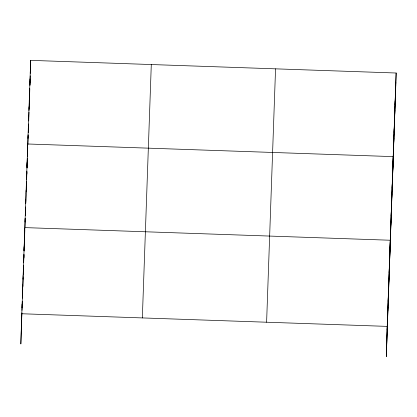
<?xml version="1.0" encoding="UTF-8"?>
<svg xmlns="http://www.w3.org/2000/svg" width="417" height="417" viewBox="0 0 417 417"><rect width="100%" height="100%" fill="white"/><g stroke="black" fill="none" stroke-linecap="round" stroke-linejoin="round"><path stroke-width="0.63" d="M21.976 307.871L22.085 304.175M22.33 297.681L22.424 294.605M22.654 288.726L22.763 285.035M22.987 279.155L23.097 275.46M23.326 269.58L23.435 265.89M23.665 260.01L23.774 256.319M24.004 250.435L24.113 246.744M24.342 240.864L24.452 237.174M23.889 257.842L23.977 254.923M24.097 250.831L24.4 240.656M24.452 238.884L24.785 227.604L390.249 240.239L389.353 270.477M25.004 222L25.114 218.31M25.333 212.712L25.442 209.021M25.661 203.423L25.771 199.733M25.99 194.129L26.099 190.439M26.318 184.84L26.427 181.15M26.646 175.552L26.756 171.856M26.975 166.258L27.084 162.567M26.839 174.228L26.891 172.476M27.032 167.801L27.313 158.246M27.298 156.969L27.736 143.985L393.2 156.625L392.303 186.863M27.955 138.387L28.064 134.696M28.283 129.098L28.392 125.408M28.611 119.809L28.721 116.114M28.94 110.515L29.049 106.825M29.268 101.227L29.378 97.536M29.597 91.933L29.706 88.242M29.925 82.644L30.034 78.954M30.253 73.356L30.363 69.665M29.967 84.771L30.227 75.831M30.321 72.824L30.686 60.371L396.15 73.011L386.314 356.629L387.211 326.386L21.747 313.751L20.85 343.989L21.898 312.896M387.44 320.506L387.549 316.816M387.774 310.936L387.883 307.246M388.112 301.361L388.222 297.67M388.451 291.791L388.561 288.1M388.79 282.22L388.899 278.525M389.129 272.645L389.238 268.955M389.462 263.075L389.572 259.384M390.468 234.641L390.578 230.95M390.797 225.347L390.906 221.656M391.125 216.058L391.235 212.368M391.448 206.769L391.563 203.079M391.777 197.476L391.886 193.785M392.105 188.187L392.215 184.496M392.433 178.898L392.543 175.208M392.762 169.604L392.871 165.914M393.419 151.027L393.528 147.337M393.747 141.733L393.856 138.043M394.075 132.444L394.185 128.754M394.404 123.156L394.513 119.46M394.727 113.862L394.836 110.171M395.055 104.573L395.165 100.883M395.384 95.285L395.493 91.589M395.712 85.991L395.822 82.3M21.376 326.203L30.686 60.371M21.986 310.342L22.304 301.408M22.414 298.218L22.732 289.283M22.878 286.557L23.138 277.795M23.248 274.605L23.566 265.671M23.675 262.481L23.972 254.188M24.129 251.029L24.389 242.267M24.546 239.259L24.806 230.502M24.984 226.874L25.223 218.732M25.328 215.636L25.635 206.962M25.812 203.34L26.073 194.577M26.229 191.57L26.49 182.808M26.641 179.8L26.902 171.043M27.058 168.035L27.319 159.273M27.428 156.177L27.736 147.503M27.887 144.496L28.148 135.739M28.257 132.637L28.564 123.969M28.721 120.961L28.982 112.199M29.133 109.191L29.393 100.434M29.571 96.807L29.81 88.665M29.92 85.568L30.05 81.852M142.348 317.921L151.293 64.541M266.609 322.216L275.548 68.841M387.101 330.076L396.15 73.011M386.569 347.867L395.78 85.464"/></g></svg>
